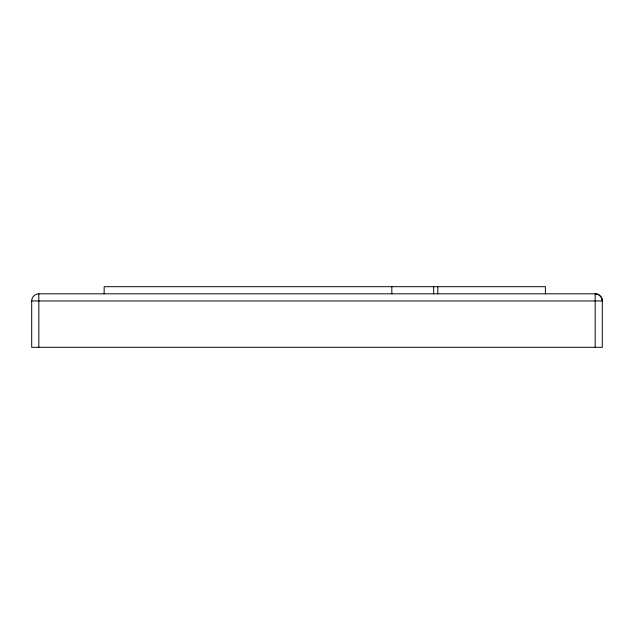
<?xml version="1.0" encoding="UTF-8"?>
<svg xmlns="http://www.w3.org/2000/svg" width="634" height="634" viewBox="0 0 634 634"><rect width="100%" height="100%" fill="white"/><g stroke="black" fill="none" stroke-linecap="round" stroke-linejoin="round"><path stroke-width="0.95" d="M38.832 293.819L595.168 293.819C598.979 293.724 602.395 297.14 602.3 300.952L602.3 347.313L31.7 347.313L31.7 300.952A7.133 7.133 0 0 1 38.832 293.819L38.832 347.313M31.7 300.952L602.3 300.952A7.133 7.133 0 0 0 595.168 293.819L595.168 347.313M545.399 293.819L545.399 286.687L104.15 286.687L104.15 293.819M437.817 286.687L437.817 293.819M433.688 286.687L433.688 293.819M391.828 286.687L391.828 293.819"/></g></svg>
